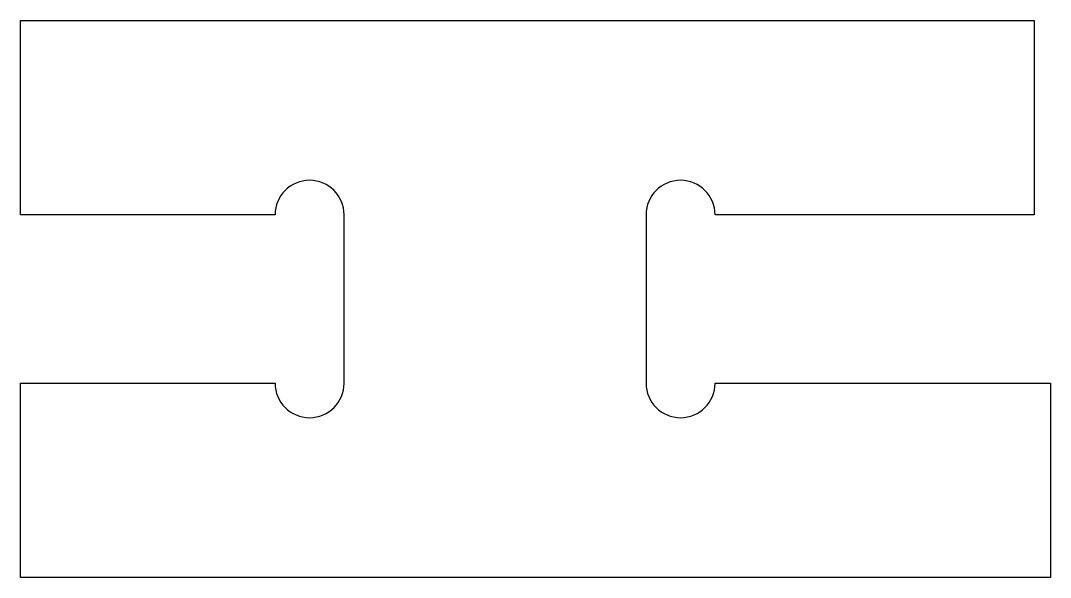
# Model space of a CAD drawing. Extents: x 0 to 47.7, y 0 to 25.8.
import ezdxf

# ---------------------------------------------------------------- set-up
doc = ezdxf.new("R2010")
doc.units = 0
doc.layers.get('0').update_dxf_attribs({"linetype": 'CONTINUOUS'})

msp = doc.modelspace()

# ---------------------------------------------------------------- linework, layer by layer
at = {"color": 7, "linetype": 'CONTINUOUS'}
for p, q in [((0, 16.8), (0, 25.8)), ((0, 25.8), (47, 25.8)), ((47, 25.8), (47, 16.8)), ((11.8, 16.8), (0, 16.8)), ((15, 9), (15, 16.8)), ((29, 16.8), (29, 9)), ((47, 16.8), (32.2, 16.8)), ((0, 0), (0, 9)), ((0, 9), (11.8, 9)), ((32.2, 9), (47.747, 9)), ((47.747, 9), (47.747, 0)), ((47.747, 0), (0, 0))]:
    msp.add_line(p, q, dxfattribs=at)
for centre, start, end in [((13.4, 16.8), 0, 180), ((30.6, 16.8), 0, 180), ((13.4, 9), 180, 0), ((30.6, 9), 180, 0)]:
    msp.add_arc(centre, 1.6, start, end, dxfattribs=at)

doc.saveas('drawing.dxf')
